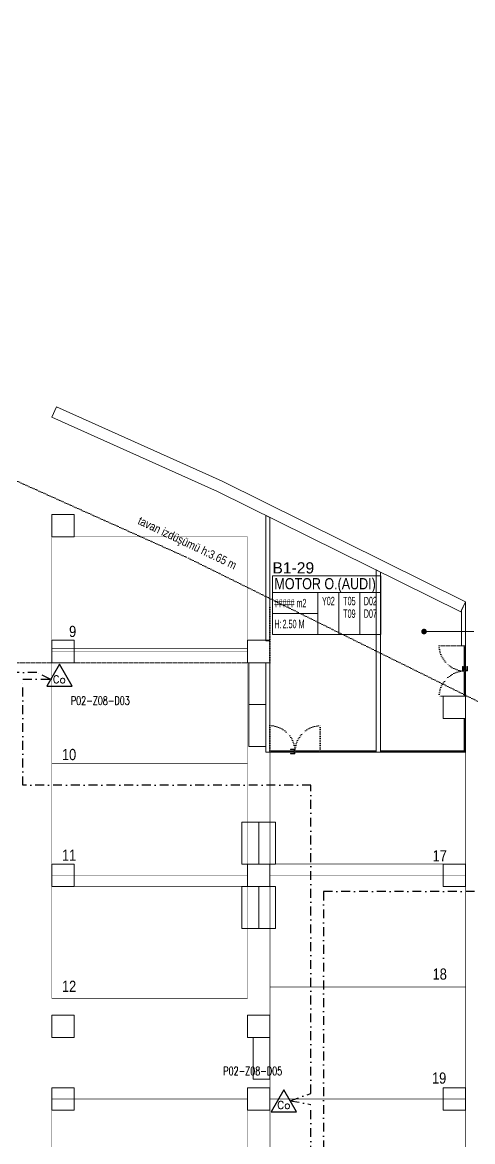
# Model space of a CAD drawing. Header units: metres. Extents: x -19121 to 152404, y -12107 to 29421.
# Drawn here: x 64335 to 65945, y 3087 to 7090 of the extents above; entities that cross this region are included whole.
import ezdxf
from ezdxf.enums import TextEntityAlignment as Align

# ---------------------------------------------------------------- set-up
doc = ezdxf.new("R2010")
doc.units = ezdxf.units.M
doc.header["$LTSCALE"] = 50
doc.header["$MEASUREMENT"] = 0
for name, pattern in [('DASHDOT', [25.4, 12.7, -6.35, 0, -6.35]), ('DOT2', [0.125, 0, -0.125]), ('HIDDEN', [0.375, 0.25, -0.125])]:
    doc.linetypes.add(name, pattern=pattern)
doc.layers.get('0').update_dxf_attribs({"color": 9, "lineweight": 5})
for name, color, linetype, lineweight in [('00', 9, 'Continuous', 5), ('01', 9, 'Continuous', 5), ('05', 9, 'Continuous', 5), ('06B', 9, 'Continuous', 5), ('06D', 9, 'Continuous', 5), ('10', 9, 'Continuous', 5), ('15', 9, 'Continuous', 5), ('20', 9, 'DOT2', 5), ('21', 9, 'Continuous', 5), ('21_mahal200', 9, 'Continuous', 5), ('E-DEDEKTÖR NUMARALARI', 20, 'Continuous', 30), ('E-KABLO', 7, 'Continuous', 30), ('E-KARBONMONOKSİT DEDEKTÖRÜ', 7, 'Continuous', 30)]:
    doc.layers.add(name, color=color, linetype=linetype, lineweight=lineweight)
doc.styles.add('Arial', font='arial.ttf', dxfattribs={"height": 2.5})
doc.styles.add('E-YAZI', font='txttw.shx', dxfattribs={"height": 200})
doc.styles.add('MuuM_TEXT-STANDART', font='ARIALN.TTF')
doc.dimstyles.new('MuuM_DIM200', dxfattribs={"dimscale": 20, "dimtxt": 2, "dimasz": 1, "dimexe": 1, "dimexo": 1, "dimgap": 1, "dimtad": 1, "dimdec": 1, "dimrnd": 0.5, "dimdsep": 46, "dimtxsty": 'MuuM_TEXT-STANDART', "dimblk": 'ARCHTICK', "dimcen": 0, "dimdle": 0.15, "dimclrd": 256, "dimclre": 256, "dimclrt": 256, "dimadec": 0, "dimazin": 0, "dimtfac": 5, "dimtdec": 1, "dimtix": 1, "dimtmove": 2, "dimatfit": 3, "dimldrblk": 'DOT', "dimfxl": 3, "dimfxlon": 1, "dimtolj": 1, "dimlwd": -1, "dimlwe": -1, "dimarcsym": 0})

# ---------------------------------------------------------------- blocks, each defined once
blk = doc.blocks.new('100_KARBONMONOKSİT DEDEKTÖRÜ 085')
at = {"layer": 'E-KARBONMONOKSİT DEDEKTÖRÜ', "color": 4}
blk.add_lwpolyline([(2.26, 0), (0, 3.92), (-2.26, 0)], close=True, dxfattribs=at)
at = {"layer": 'E-KARBONMONOKSİT DEDEKTÖRÜ', "color": 3, "style": 'E-YAZI'}
blk.add_text('Co', height=1.36, dxfattribs=at).set_placement((-0.02, 1.2), align=Align.MIDDLE)
blk = doc.blocks.new('p-kolon_80x80')
blk.add_lwpolyline([(-40, -40), (40, -40), (40, 40), (-40, 40)], close=True)
blk = doc.blocks.new('1.bod.mimari.elk')
at = {"layer": '01'}
blk.add_lwpolyline([(9902.3, -3647.9), (9032, -3217.5), (8440, -2951.8), (8456.4, -2915.3), (9049.1, -3181.3), (9920, -3612), (9902.3, -3647.9)], dxfattribs=at)
for p in [(8480, -3340), (8480, -3790), (9180, -3790), (9880, -3990), (8480, -4590), (9180, -4590), (9880, -4590), (8480, -5130), (9180, -5130), (8480, -5390), (9180, -5390), (9880, -5390)]:
    blk.add_blockref('p-kolon_80x80', p, dxfattribs=at)
blk = doc.blocks.new('p-işyeri')
at = {"color": 0, "const_width": 2}
blk.add_lwpolyline([(200, 0), (200, 700), (-200, 700), (-200, 0)], close=True, dxfattribs=at)
blk = doc.blocks.new('p-al-01_a')
at = {"layer": '06B'}
for points in [[(-5, -88.6), (-11.2, -88.6), (-11.2, -73.6), (-9.4, -73.6), (-9.4, -86.4), (-9.4, -86.4), (-5, -86.4), (-5, -88.6)], [(0, -88.6), (6.2, -88.6), (6.2, -73.6), (4.4, -73.6), (4.4, -86.4), (4.4, -86.4), (0, -86.4), (0, -88.6)]]:
    blk.add_lwpolyline(points, dxfattribs=at)
at = {"layer": '06D'}
for p, q in [((-5, -86.9), (-5, -5)), ((0, -5), (0, -86.9)), ((-5, -93.1), (-5, -175)), ((0, -175), (0, -93.1))]:
    blk.add_line(p, q, dxfattribs=at)
at = {"layer": '10'}
for points in [[(-5, 0), (0, 0), (0, -5), (-5, -5)], [(-5, -85), (0, -85), (0, -90), (-5, -90)], [(-5, -95), (0, -95), (0, -90), (-5, -90)], [(-5, -180), (0, -180), (0, -175), (-5, -175)]]:
    blk.add_lwpolyline(points, close=True, dxfattribs=at)
at = {"layer": '15'}
for points in [[(-2.5, -5), (-2.5, -85)], [(-2.5, -175), (-2.5, -95)]]:
    blk.add_lwpolyline(points, dxfattribs=at)
at = {"layer": '20'}
for points in [[(-5.3, 0), (-94.9, 0)], [(-5.3, -180), (-94.9, -180)], [(-5, -180), (-94.9, -180)]]:
    blk.add_lwpolyline(points, dxfattribs=at)
for centre, start, end in [((-1.5, 3.4), 182.0745, 267.6937), ((-1.5, -183.4), 92.3063, 177.9255)]:
    blk.add_arc(centre, 93.5, start, end, dxfattribs=at)
blk = doc.blocks.new('prf-10x10')
blk.add_lwpolyline([(-5, -5), (5, -5), (5, 5), (-5, 5)], close=True)
at = {"color": 255}
blk.add_solid([(-5, -5), (5, -5), (-5, 5), (5, 5)], dxfattribs=at)
at = {"layer": '10'}
blk.add_point((0, 0), dxfattribs=at)
blk = doc.blocks.new('p-birim')
blk.add_lwpolyline([(0, 0), (1, 0), (1, 1), (0, 1)], close=True)
blk = doc.blocks.new('0_roomno2')
blk.add_lwpolyline([(19.38, -10.5), (0, -10.5), (0, 0), (19.38, 0)], close=True)
for points in [[(0, -3), (19.38, -3)], [(8.12, -3), (8.12, -10.5)], [(11.88, -3), (11.88, -10.5)], [(15.62, -3), (15.62, -10.5)], [(0, -6.75), (8.12, -6.75)]]:
    blk.add_lwpolyline(points)
at = {"style": 'MuuM_TEXT-STANDART', "width": 0.6}
blk.add_text('H:', height=1.5, dxfattribs=at).set_placement((0.35, -8.61), align=Align.MIDDLE_LEFT)
at = {"style": 'Arial'}
blk.add_attdef('ODANO', (0, 1.17), '', height=2, dxfattribs=at)
blk.add_attdef('MEKANADI', text='', height=2, dxfattribs=at).set_placement((0.35, -3), align=Align.BOTTOM_LEFT)
at = {"style": 'MuuM_TEXT-STANDART', "width": 0.6}
for tag, p in [('YER01', (10, -4.5)), ('TAVAN01', (13.75, -4.5)), ('DUVAR01', (17.5, -4.5)), ('YER02', (10, -6.75)), ('TAVAN02', (13.75, -6.75)), ('DUVAR02', (17.5, -6.75)), ('YER03', (10, -9)), ('TAVAN03', (13.75, -9)), ('DUVAR03', (17.5, -9))]:
    blk.add_attdef(tag, text='', height=1.5, dxfattribs=at).set_placement(p, align=Align.MIDDLE_CENTER)
for tag, p in [('M2', (0.35, -4.88)), ('TEMIZTAVANYUKSEKLIGI', (1.8, -8.61))]:
    blk.add_attdef(tag, text='', height=1.5, dxfattribs=at).set_placement(p, align=Align.MIDDLE_LEFT)
blk = doc.blocks.new('_ArchTick')
at = {"color": 0, "linetype": 'ByBlock', "const_width": 0.15}
blk.add_lwpolyline([(-0.5, -0.5), (0.5, 0.5)], dxfattribs=at)
blk = doc.blocks.new('_Dot')
at = {"color": 0, "linetype": 'ByBlock', "lineweight": -2}
blk.add_line((-0.5, 0), (-1, 0), dxfattribs=at)
at = {"color": 0, "linetype": 'ByBlock', "const_width": 0.5}
blk.add_lwpolyline([(-0.25, 0, 1), (0.25, 0, 1)], format="xyb", close=True, dxfattribs=at)
blk = doc.blocks.new('1.bod.mimari1.elk')
at = {"layer": '00'}
for points in [[(9205, -3751.63), (9205, -3303.04), (9220, -3310.46), (9220, -3751.63), (9205, -3751.63)], [(9615, -4150), (9615, -4150), (9615, -4150), (9615, -3505.81), (9600, -3498.39), (9600, -4135), (9600, -4135), (9600, -4150), (9615, -4150), (9615, -4150)], [(9905, -3770), (9905, -3642.35), (9920, -3612.02), (9920, -3770), (9905, -3770)], [(9220, -3830), (9220, -4150), (9205, -4150), (9205, -3830)]]:
    blk.add_lwpolyline(points, close=True, dxfattribs=at)
at = {"layer": '06D'}
for points in [[(9920, -4030), (9915, -4030), (9915, -4145), (9920, -4145)], [(9600, -4150), (9600, -4145), (9405, -4145), (9405, -4150)], [(9920, -4150), (9920, -4145), (9620, -4145), (9620, -4150)]]:
    blk.add_lwpolyline(points, close=True, dxfattribs=at)
at = {"layer": '15'}
for points in [[(9917.5, -4035), (9917.5, -4145)], [(9595, -4147.5), (9405, -4147.5)], [(9915, -4147.5), (9620, -4147.5)]]:
    blk.add_lwpolyline(points, dxfattribs=at)
at = {"layer": '20'}
for points in [[(11313.16, -4700), (10818.48, -4391.06), (8921.11, -3452.7), (7718.56, -2913.06), (6516.01, -2373.42), (4675.61, -1723.48), (3791.04, -1488.82)], [(6740, -2510), (6740, -4630), (7605, -4630), (7605, -3830), (9220, -3830), (9220, -3622.83)]]:
    blk.add_lwpolyline(points, dxfattribs=at)
blk.add_blockref('p-al-01_a', (9920, -3770))
at = {"xscale": -1, "rotation": 90}
blk.add_blockref('p-al-01_a', (9220, -4150), dxfattribs=at)
at = {"layer": '01'}
blk.add_blockref('p-kolon_80x80', (9180, -5390), dxfattribs=at)
at = {"layer": '05', "yscale": 150}
for p, xscale in [((9145, -3980), 60.00000000000003), ((9145, -4130), 60.00000000000003), ((9120, -4550), 60), ((9180, -4550), 60), ((9120, -4780), 60), ((9180, -4780), 60), ((9160, -5320), 60)]:
    blk.add_blockref('p-birim', p, dxfattribs=dict(at, xscale=xscale))
at = {"layer": '06D', "color": 89, "linetype": 'HIDDEN', "true_color": 0x2e4d23, "rotation": 90}
for p in [(9140, -3580), (9140, -3990), (9920, -4350), (9140, -4390), (9920, -4790), (9140, -4830), (9920, -5190), (9140, -5590), (9920, -5590)]:
    blk.add_blockref('p-işyeri', p, dxfattribs=at)
at = {"layer": '10', "extrusion": (0, 0, -1), "xscale": 0.5, "yscale": 0.5, "zscale": -1}
for p, rotation in [((-9917.5, -4032.5), 90), ((-9402.5, -4147.5), 180), ((-9402.5, -4147.5), 90.00000000000001), ((-9597.5, -4147.5), 180), ((-9617.5, -4147.5), 180), ((-9617.5, -4147.5), 90.00000000000001), ((-9917.5, -4147.5), 180), ((-9917.5, -4147.5), 90)]:
    blk.add_blockref('prf-10x10', p, dxfattribs=dict(at, rotation=rotation))
blk.add_blockref('prf-10x10', (-9917.5, -4147.5), dxfattribs=at)
at = {"layer": '21_mahal200'}
ref = blk.add_blockref('0_roomno2', (9229.15, -3519.47), dxfattribs=dict(at, xscale=20, yscale=20, zscale=20))
ref.add_attrib('ODANO', 'B1-29', (9229.15, -3510.82), dxfattribs={"layer": '0', "height": 40, "style": 'Arial'})
ref.add_attrib('MEKANADI', 'MOTOR O.(AUDI)', dxfattribs={"layer": '0', "height": 40, "style": 'Arial', "width": 0.8}).set_placement((9236.15, -3579.47), align=Align.BOTTOM_LEFT)
ref.add_attrib('M2', '##### m2', dxfattribs={"layer": '0', "height": 30, "style": 'MuuM_TEXT-STANDART', "width": 0.6}).set_placement((9236.15, -3616.97), align=Align.MIDDLE_LEFT)
ref.add_attrib('TEMIZTAVANYUKSEKLIGI', '2.50 M', dxfattribs={"layer": '0', "height": 30, "style": 'MuuM_TEXT-STANDART', "width": 0.6}).set_placement((9265.15, -3691.63), align=Align.MIDDLE_LEFT)
ref.add_attrib('YER01', 'Y02', dxfattribs={"layer": '0', "height": 30, "style": 'MuuM_TEXT-STANDART', "width": 0.6}).set_placement((9429.15, -3609.47), align=Align.MIDDLE_CENTER)
ref.add_attrib('TAVAN01', 'T05', dxfattribs={"layer": '0', "height": 30, "style": 'MuuM_TEXT-STANDART', "width": 0.6}).set_placement((9504.15, -3609.47), align=Align.MIDDLE_CENTER)
ref.add_attrib('DUVAR01', 'D02', dxfattribs={"layer": '0', "height": 30, "style": 'MuuM_TEXT-STANDART', "width": 0.6}).set_placement((9579.15, -3609.47), align=Align.MIDDLE_CENTER)
ref.add_attrib('TAVAN02', 'T09', dxfattribs={"layer": '0', "height": 30, "style": 'MuuM_TEXT-STANDART', "width": 0.6}).set_placement((9504.15, -3654.47), align=Align.MIDDLE_CENTER)
ref.add_attrib('DUVAR02', 'D07', dxfattribs={"layer": '0', "height": 30, "style": 'MuuM_TEXT-STANDART', "width": 0.6}).set_placement((9579.15, -3654.47), align=Align.MIDDLE_CENTER)
at = {"layer": '21', "style": 'MuuM_TEXT-STANDART'}
blk.add_text('tavan izdüşümü h:3.65 m', height=30, rotation=334.61633, dxfattribs=at).set_placement((8744.93, -3332.47))
for s, p in [('9', (8527.29, -3750)), ('10', (8527.29, -4190.44)), ('11', (8527.29, -4550.41)), ('17', (9852.82, -4552.56)), ('18', (9852.82, -4975.61)), ('12', (8527.29, -5019.46)), ('19', (9850.69, -5347.44))]:
    blk.add_text(s, height=40, dxfattribs=at).set_placement(p, align=Align.BOTTOM_RIGHT)
at = {"layer": '21_mahal200'}
blk.add_leader([(9771.3, -3718.58), (9949.87, -3718.58)], dimstyle='MuuM_DIM200', override={"dimasz": 1, "dimfxl": 10}, dxfattribs=at)

msp = doc.modelspace()

# ---------------------------------------------------------------- linework, layer by layer
at = {"layer": 'E-KABLO', "color": 3, "linetype": 'DASHDOT', "ltscale": 0.05}
for p, q in [((64386.3, 4765), (64315.9, 4765)), ((64434.3, 4741), (64386.3, 4765)), ((64336.7, 4361.6), (64336.7, 4741)), ((64336.7, 4741), (64434.3, 4741)), ((65366.6, 4361.6), (64336.7, 4361.6)), ((65366.6, 3259.8), (65366.6, 4361.6)), ((66524.5, 3981.4), (65411.9, 3981.4)), ((65411.9, 3981.4), (65411.9, 1633.4)), ((65292.9, 3233.4), (65366.6, 3259.8)), ((65292.9, 3233.4), (65366.6, 3220.3)), ((65366.6, 1704.7), (65366.6, 3220.3))]:
    msp.add_line(p, q, dxfattribs=at)

# ---------------------------------------------------------------- block references
at = {"layer": '06D'}
for name in ['1.bod.mimari.elk', '1.bod.mimari1.elk']:
    msp.add_blockref(name, (56000, 8630), dxfattribs=at)
at = {"layer": 'E-KARBONMONOKSİT DEDEKTÖRÜ', "color": 4, "xscale": 20, "yscale": 20, "zscale": 20}
for p in [(64467.1, 4716.6), (65270.3, 3194.2)]:
    msp.add_blockref('100_KARBONMONOKSİT DEDEKTÖRÜ 085', p, dxfattribs=at)

# ---------------------------------------------------------------- texts
at = {"layer": 'E-DEDEKTÖR NUMARALARI', "style": 'E-YAZI', "width": 0.7}
for s, p in [('P02-Z08-D03', (64508.2, 4649.3)), ('P02-Z08-D05', (65053.4, 3324.8))]:
    msp.add_text(s, height=30, dxfattribs=at).set_placement(p)

doc.saveas('drawing.dxf')
